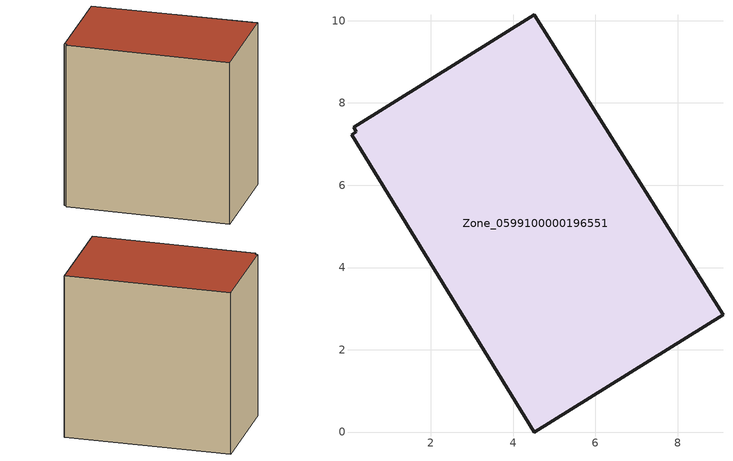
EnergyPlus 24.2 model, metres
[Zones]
Zone_0599100000196551
 floor ground (C_G): 0.12,7.41 4.51,10.14 9.1,2.85 4.51,0 0.07,7.22 0.19,7.3 z0
 wall outside (C_F): 9.1,2.85 4.51,10.14 0.12,7.41 0.19,7.3 0.07,7.22 4.51,0 9.1,2.85 z0:8.73
 roof outside (C_R): 4.51,10.14 0.12,7.41 0.19,7.3 0.07,7.22 4.51,0 9.1,2.85 z8.73
[BUILDING]
Pand.0599100000196551: North Axis=0; Terrain=City; Loads Convergence Tolerance Value=0.04; Temperature Convergence Tolerance Value=0.4; Solar Distribution=FullExterior; Maximum Number of Warmup Days=25; Minimum Number of Warmup Days=1
[Site:Location]
Rotterdam.The.Hague.AP_ZH_NLD Design_Conditions: Latitude=51.96; Longitude=4.45; Time Zone=1; Elevation=-4.5
[SITE:GROUNDTEMPERATURE:BUILDINGSURFACE]
18, 18, 18, 18, 18, 18, 18, 18, 18, 18, 18, 18
[MATERIAL] Thermal Absorptance=0.9; Solar Absorptance=0.7; Visible Absorptance=0.7
Name | Roughness | Thickness | Conductivity | Density | Specific Heat
G.TI.1975-1991 | MediumSmooth | 0.15 | 0.288461 | 540 | 1210
F.TI.1975-1991 | Rough | 0.3 | 0.230769 | 1920 | 840
R.TI.1975-1991 | MediumRough | 0.2 | 0.153846 | 1500 | 1000
[CONSTRUCTION]
C_G: G.TI.1975-1991
C_F: F.TI.1975-1991
C_R: R.TI.1975-1991
[ZONE]
Zone_0599100000196551: Type=1; Multiplier=1; Ceiling Height=Autocalculate; Volume=Autocalculate; Floor Area=autocalculate; Part of Total Floor Area=Yes
[ZONEINFILTRATION:DESIGNFLOWRATE]
Infil_Zone_0599100000196551: Zone or ZoneList or Space or SpaceList=Zone_0599100000196551; Schedule=AlwaysOn; Design Flow Rate Calculation Method=Flow/Area; Flow Rate per Floor Area=0.003; Constant Term Coefficient=1; Temperature Term Coefficient=0; Velocity Term Coefficient=0; Velocity Squared Term Coefficient=0
[HVACTEMPLATE:ZONE:IDEALLOADSAIRSYSTEM]
Zone_0599100000196551: Maximum Heating Supply Air Temperature=50; Minimum Cooling Supply Air Temperature=13; Maximum Heating Supply Air Humidity Ratio=0.0156; Minimum Cooling Supply Air Humidity Ratio=0.0077; Heating Limit=NoLimit; Cooling Limit=NoLimit; Dehumidification Control Type=ConstantSensibleHeatRatio; Cooling Sensible Heat Ratio=0.7; Dehumidification Setpoint=60; Humidification Control Type=None; Humidification Setpoint=30; Outdoor Air Method=None; Outdoor Air Flow Rate per Person=0.00944; Outdoor Air Flow Rate per Zone Floor Area=0; Outdoor Air Flow Rate per Zone=0; Demand Controlled Ventilation Type=None; Outdoor Air Economizer Type=NoEconomizer; Heat Recovery Type=None; Sensible Heat Recovery Effectiveness=0.7; Latent Heat Recovery Effectiveness=0.65
[ZONECONTROL:THERMOSTAT]
ThermostatControl_Zone_0599100000196551: Zone or ZoneList=Zone_0599100000196551; Control Type Schedule=DualSetpointControlType; Control 1=Thermostat_Zone_0599100000196551; Temperature Difference Between Cutout And Setpoint=0
[THERMOSTATSETPOINT:DUALSETPOINT]
Thermostat_Zone_0599100000196551: Heating Setpoint Temperature Schedule=HeatingSetpoint_Zone_0599100000196551; Cooling Setpoint Temperature Schedule=CoolingSetpoint_Zone_0599100000196551
[SCHEDULE:COMPACT]
HeatingSetpoint_Zone_0599100000196551: Through: 12/31, For: AllDays, Until: 24:00, 21
CoolingSetpoint_Zone_0599100000196551: Through: 12/31, For: AllDays, Until: 24:00, 24
DualSetpointControlType: Through: 12/31, For: AllDays, Until: 24:00, 4
AlwaysOn: Through: 12/31, For: AllDays, Until: 24:00, 1
